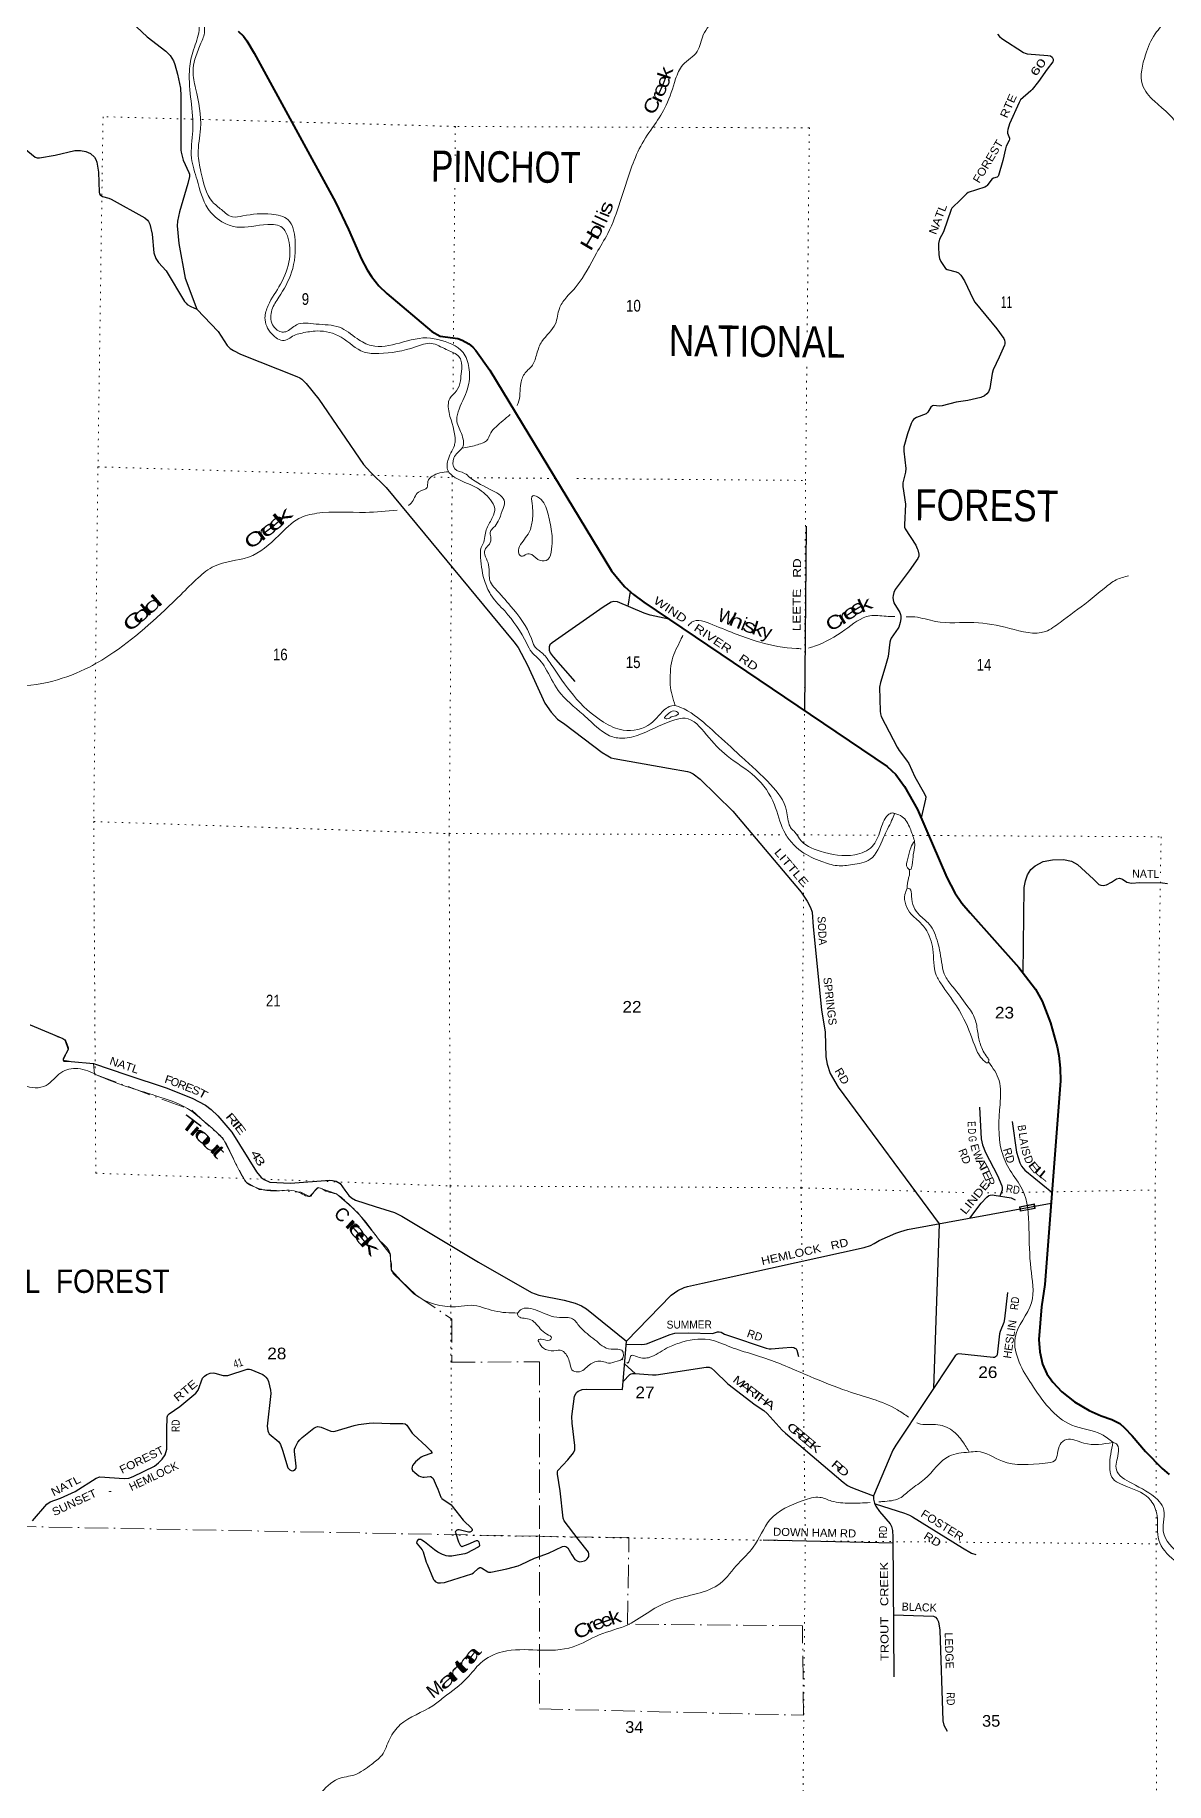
# Model space of a CAD drawing. Header units: feet. Extents: x -256679 to 5, y -731788 to -547785.
# Drawn here: x -246785 to -229824, y -626621 to -600407 of the extents above; entities that cross this region are included whole.
import ezdxf
from ezdxf.enums import TextEntityAlignment as Align

# ---------------------------------------------------------------- set-up
doc = ezdxf.new("R2010")
doc.units = ezdxf.units.FT
doc.header["$LTSCALE"] = 70
doc.linetypes.add('DOT_DASHED', pattern=[7.7, 5, -1.2, 0.3, -1.2])
doc.linetypes.add('DOTTED', pattern=[1.5, 0.3, -1.2])
for name, color, linetype, lineweight in [('26', 7, 'Continuous', 40), ('29', 7, 'Continuous', 25), ('31', 7, 'Continuous', 13), ('39', 7, 'Continuous', 13), ('44', 7, 'DOT_DASHED', 13), ('7', 7, 'DOTTED', 13)]:
    doc.layers.add(name, color=color, linetype=linetype, lineweight=lineweight)
for name, color, linetype in [('27', 7, 'Continuous'), ('30', 7, 'Continuous'), ('41', 7, 'Continuous')]:
    doc.layers.add(name, color=color, linetype=linetype)

msp = doc.modelspace()

# ---------------------------------------------------------------- linework, layer by layer
at = {"layer": '26'}
msp.add_lwpolyline([(-243736.81, -600351.54), (-243659.43, -600427.51), (-243608.32, -600497.64), (-243499.75, -600677.84), (-242277.61, -602916.55), (-242082.27, -603325.75), (-241889.88, -603768.84), (-241802.21, -603930.94), (-241740.57, -604028.84), (-241627, -604170.54), (-241508.9, -604285.16), (-240832.72, -604854.27), (-240708.02, -604925.15), (-240442.15, -604960.56), (-240377.18, -604982.84), (-240277.9, -605041.28), (-240219.49, -605088.03), (-240174.19, -605137.95), (-239965.74, -605435.58), (-238136.91, -608444.77), (-238026.47, -608582.69), (-237940.89, -608684.09), (-237810.38, -608798.91), (-237654.32, -608913.96), (-234004.73, -611378.47), (-233876.95, -611498.8), (-233748.1, -611675.45), (-233551.05, -612022.74), (-233111.87, -613041.59), (-232991.77, -613273.56), (-232887.02, -613427.29), (-232759.26, -613571.87), (-232033.62, -614393.63), (-231783.67, -614714.41), (-231683.92, -614894.11), (-231555.44, -615221.37), (-231456.47, -615578.99), (-231429.87, -615712.25), (-231409.17, -615900.1), (-231406.51, -616092.11), (-231641.37, -619145.45), (-231690.8, -619481.84), (-231730.33, -619968.41), (-231718.96, -620153.62), (-231674.34, -620337.73), (-231613.84, -620486.73), (-231523.36, -620609.77), (-231386.06, -620755.54), (-231194.45, -620904.78), (-230977.24, -621036.05), (-230798.96, -621113.71), (-230638.51, -621170.46), (-230519.32, -621231.46), (-230445.78, -621293.18), (-230333.73, -621412.54), (-230133.59, -621647.98), (-229883.88, -621904.8), (-229777.07, -621994.45)], dxfattribs=at)
at = {"layer": '29'}
for p, q in [((-235222.59, -607770.97), (-235244.19, -610541.48)), ((-237861.38, -608754.04), (-237893.65, -608974.27)), ((-233223.88, -618234.41), (-233310.68, -620701.42)), ((-237943.4, -620332.34), (-237784.79, -620477.45)), ((-233918.13, -623021.88), (-235867.05, -622978.52))]:
    msp.add_line(p, q, dxfattribs=at)
for points in [[(-245426.78, -600129.75), (-245102.33, -600437.75), (-244824.2, -600650.04), (-244755.43, -600716.06), (-244705.05, -600794.46), (-244684.92, -600848.2), (-244646.99, -600993.25), (-244604.36, -601207.54), (-244595.37, -601321.67), (-244595.98, -602100.88), (-244595.14, -602134.46), (-244592.85, -602165.03), (-244562.4, -602283.34), (-244477.67, -602468.62), (-244467.06, -602492.42), (-244465.09, -602530.75), (-244491.06, -602635.99), (-244619.07, -603057.98), (-244645.49, -603199.08), (-244652.01, -603269.39), (-244627.59, -603535.49), (-244534.47, -604054.3), (-244358.44, -604518.23)], [(-232352.82, -600394.61), (-232322.8, -600428.65), (-232285.2, -600460.1), (-231960.86, -600669.67), (-231934.68, -600682.77), (-231905.53, -600689.89), (-231595.24, -600713.92), (-231555.07, -600722.06), (-231533.26, -600740.98), (-231514.35, -600768.63), (-231514.13, -600790.92), (-231520.17, -600812.29), (-231606.09, -600921.62), (-231736.83, -601103.76), (-231830.69, -601222.69), (-231852.98, -601244.14), (-232005.16, -601382.04), (-232027.04, -601417.71), (-232170.33, -601737.6), (-232195.03, -601825.2), (-232200.85, -601855.76), (-232200.34, -601881.1), (-232173.21, -601953.27), (-232171.03, -601969.28), (-232175.8, -601991.33), (-232220.48, -602075.52), (-232233.56, -602112.48), (-232272.06, -602289.84), (-232336.11, -602513.58), (-232341.92, -602526.68), (-232355.64, -602540.55), (-232410.28, -602557.24), (-232434.22, -602571.5), (-232507.73, -602663.48), (-232517.91, -602673.66), (-232542.02, -602688), (-232791.34, -602771.17), (-232817.93, -602788.31), (-232922.47, -602896.1)], [(-246944.73, -602106.37), (-246783.37, -602238.59), (-246753.16, -602248.66), (-246718.25, -602251.21), (-246479.24, -602212.36), (-246187.71, -602142.22), (-246149.85, -602139.51), (-246100.35, -602139.51), (-246023.15, -602156.3), (-245952.67, -602186.53), (-245892.48, -602242), (-245871.28, -602275.52), (-245855.33, -602314.15), (-245829.39, -602464.65), (-245823.45, -602762.5), (-245818.41, -602789.36), (-245806, -602806.68), (-245773.1, -602827.99), (-245678.43, -602856.31), (-245643.88, -602869.97), (-245136.24, -603152.07), (-245095.73, -603183.66), (-245080.86, -603205.81), (-245064.08, -603242.75), (-245028.46, -603394.37), (-245000.31, -603675.99), (-244971.34, -603760.83), (-244931.5, -603817.04), (-244819.54, -603944.66), (-244542.16, -604404.77), (-244519.51, -604429.95), (-244499.77, -604448.44), (-244447.34, -604480.33), (-244358.44, -604518.23)], [(-232922.47, -602896.1), (-233016.05, -602982.19), (-233036.42, -603004.02), (-233047.61, -603025.13), (-233162.37, -603357.36), (-233219.67, -603471.19), (-233236.9, -603532.25), (-233237.86, -603583.24), (-233230.59, -603705.49), (-233218.95, -603757.88), (-233198.51, -603802.54), (-233152.05, -603880.13), (-233128.78, -603909.24), (-233106, -603925.65), (-232970.97, -603961.63), (-232934.34, -603975.85), (-232920.07, -603987.83), (-232901.16, -604008.2), (-232847.76, -604092.89), (-232718.63, -604370.58), (-232691.84, -604414.67), (-232362.6, -604812.66), (-232257.57, -604959.99), (-232245.21, -604986.18), (-232239.1, -605014.11), (-232239.4, -605038.57), (-232245.94, -605058.95), (-232326.31, -605236.8), (-232416.84, -605428.6), (-232429.9, -605485.25), (-232466.99, -605706.59), (-232487.38, -605757.51), (-232512.11, -605790.98), (-232548.47, -605820.09), (-232601.11, -605842.73), (-232796.12, -605888.14), (-232970.82, -605913.84), (-233179.98, -605969.07), (-233227.69, -605975.81), (-233304.18, -605965.45), (-233326.59, -605969.99), (-233349.86, -605987.45), (-233396.4, -606063.13), (-233407.32, -606076.23), (-233422.08, -606087.81), (-233565.12, -606141.72), (-233590.57, -606157.73), (-233609.65, -606175.29), (-233626.93, -606195.56), (-233646.56, -606231.95), (-233702.76, -606389.91), (-233753.47, -606585.59), (-233756.42, -606651), (-233727.29, -606908.68), (-233730.65, -606965.09), (-233770.93, -607121.15), (-233771.64, -607178.38), (-233733.19, -607444.68), (-233746.21, -607755.68), (-233744.03, -607786.24), (-233734.22, -607814.37), (-233575.26, -608060.25), (-233553.5, -608107.87), (-233546.23, -608128.24), (-233533.14, -608193.73), (-233531.69, -608221.39), (-233543.87, -608256.51), (-233674.64, -608440.65), (-233887.3, -608723.48), (-233905.55, -608767.38), (-233916.39, -608812.25), (-233919.3, -608841.36), (-233916.39, -608877.74), (-233903.64, -608921.28), (-233816.03, -609068.39), (-233803.86, -609098.44), (-233801.49, -609120.78), (-233801.49, -609162.99), (-233810.22, -609218.29), (-233832.52, -609289.92), (-233840.03, -609304.16), (-233945.48, -609454.06), (-233956.39, -609480.25), (-233965.84, -609514), (-233988.77, -609725.53), (-234041.31, -609904.71), (-234107.65, -610117.69), (-234119.32, -610187.46), (-234109.84, -610548.47), (-234105.48, -610586.31), (-234093.23, -610625.46), (-233855.31, -611088.4), (-233823.69, -611138.57), (-233715.4, -611279.87), (-233680.78, -611332.9), (-233588.6, -611533.33), (-233443.74, -611785.02), (-233426.25, -611830.62), (-233428.8, -611865.15), (-233496.46, -612149.38)], [(-244358.44, -604518.23), (-244038.41, -604856.14), (-243901.09, -605066.37), (-243882.63, -605086.52), (-243855.48, -605108.33), (-243807.12, -605140.26), (-243704.35, -605194.24), (-242859.78, -605526.48), (-242814.47, -605549.99), (-242783.64, -605569.97), (-242717.14, -605635.63), (-242529.21, -605869.05), (-241856.23, -606846.33), (-241754.56, -606962.3), (-241517.26, -607195.22), (-239604.97, -609508.36), (-239540.34, -609593.55), (-239397.31, -609856.8), (-239137.57, -610426.44), (-239044.22, -610562.85), (-238949.62, -610668.25), (-238840.28, -610743.37), (-238278.35, -611165.3), (-238196.12, -611219.03), (-238145.78, -611245.9), (-238099.83, -611258.63), (-237284.15, -611401.17), (-237000.26, -611450.84), (-236962.66, -611464.2), (-236915.67, -611487.71), (-236809.46, -611567.24), (-236321.03, -612047.24), (-235297.54, -613261.64), (-235205.61, -613395.31), (-235156.39, -613491.3), (-235128.41, -613563.23), (-235116.27, -613781.6), (-234991, -615028.25), (-234935.39, -615358.71), (-234926.41, -615728.54), (-234905.22, -615840.26), (-234859.69, -615979.21), (-234738.25, -616184.63), (-233223.88, -618234.41)], [(-237280.07, -609166.68), (-237558.29, -609106.24), (-237647.25, -609080.27), (-238049.69, -608907.15), (-238105.16, -608902.49), (-238145.97, -608913.88), (-238263.22, -608988.29), (-239030.04, -609523.86), (-239062.17, -609554.48), (-239073.81, -609580.68), (-239073.59, -609631.2), (-239059.26, -609670.91), (-239012.87, -609733.91), (-238687.23, -610101.88)], [(-231965.45, -614481.11), (-231949.9, -613189.42), (-231933.14, -613091.43), (-231901.42, -612999.73), (-231852.07, -612922.13), (-231785.17, -612865.83), (-231665.25, -612802.21), (-231525.42, -612775.29), (-231362.1, -612770.46), (-231241.18, -612798.98), (-231154.13, -612844.53), (-230914.18, -613067.04), (-230829.84, -613147.86), (-230801.64, -613158.45), (-230769.19, -613162.86), (-230717.04, -613151.39), (-230642.23, -613110.56), (-230565.47, -613059.69), (-230521.22, -613054.18), (-230477.35, -613066.74), (-230409.78, -613111.59), (-230339.88, -613126.7), (-230215.48, -613118.13), (-229878.11, -613119.65), (-229802.85, -613131.5)], [(-246854.12, -615252.25), (-246369.05, -615455.51), (-246338.67, -615476.53), (-246323.96, -615500.62), (-246287.46, -615595.15), (-246286.46, -615619.9), (-246360.46, -615760.57), (-246363.16, -615781.64), (-246351.87, -615794.95), (-246241.37, -615803.04), (-245909.07, -615830.32), (-245404.96, -616001.48), (-244818.46, -616196.98), (-244425.98, -616351.38), (-244228.79, -616454.48), (-244142.57, -616518.95), (-244043.81, -616613.48), (-243833.55, -616861.32), (-243462.94, -617457.69), (-243391.11, -617541.57), (-243348.17, -617571.64), (-243264.59, -617608.16), (-242952.19, -617624.23), (-242364.83, -617580.24), (-242321.89, -617584.53), (-242270.44, -617595.15), (-242210.24, -617631.8), (-242138, -617728.78), (-242077.12, -617812.26), (-242038.48, -617846.64), (-241977.78, -617882.75), (-241682.44, -617974.53), (-241394.37, -618065.77), (-241283.65, -618121.62), (-240134.77, -618812.08), (-239339.65, -619264.55), (-239229.72, -619307.51), (-238849.96, -619380.41), (-238682.66, -619423.53), (-238590.58, -619463.73), (-238515.19, -619509.47), (-237914.46, -619994.14)], [(-232622.15, -616486.03), (-232596.56, -616959.99), (-232576.97, -617050.67), (-232531.22, -617164.68), (-232349.6, -617512.78), (-232285.55, -617665.49), (-232280.87, -617689.08), (-232280.87, -617731.41), (-232314.83, -617818.7)], [(-232130.09, -616700.29), (-232064.23, -617160.78), (-232016.5, -617318.73), (-231991.83, -617371.64), (-231941.66, -617430.17), (-231534.7, -617758.62)], [(-232766.23, -618150.35), (-232595.7, -617925.24), (-232510.95, -617835.51), (-232483.65, -617810.8), (-232461.6, -617803.77), (-232429.02, -617801.98), (-232402.58, -617803.75), (-232147.75, -617847.15), (-232083.99, -617873.96)], [(-237914.46, -619994.14), (-237243.78, -619307.44), (-237145.31, -619237.51), (-237051.82, -619192.04), (-236997.27, -619177.55), (-236772.34, -619123.74), (-234352.22, -618587.77), (-234256.61, -618560.29), (-234200.21, -618532.07), (-234124.37, -618484.83), (-233874.39, -618376.18), (-233798.36, -618348.66), (-233703.32, -618322.46), (-231547.61, -617926.54)], [(-232203.21, -619267.3), (-232247.42, -619659.02), (-232257.43, -619716.24), (-232310.87, -619849.49), (-232321.89, -619887.26), (-232358.23, -620200.54), (-232367.26, -620221.6), (-232379.6, -620232.18), (-232395.46, -620237.47), (-232414.88, -620239.77), (-232931.19, -620187.07), (-232950.65, -620188.09), (-232961.22, -620193.38), (-232987.7, -620216.31), (-233877.71, -621553.1), (-233918.79, -621629.03), (-234208.71, -622314.7), (-234208.18, -622366.11), (-234194.08, -622422.54), (-234174.69, -622466.63), (-234119.71, -622547.68), (-233962.32, -622732.94), (-233940.43, -622773.84), (-233927.07, -622833.46), (-233918.6, -622936), (-233907.05, -625026.49)], [(-237918.56, -620042), (-237688.74, -620047.05), (-237643.22, -620041.7), (-237614.13, -620034.64), (-237261.64, -619893.56), (-237187.41, -619875.73), (-236988.91, -619868.33), (-236624.33, -619879.08), (-236552.25, -619853), (-236525.77, -619852.39), (-236494.09, -619860.05), (-236444.74, -619890.03), (-236386.28, -619910.16), (-235821.7, -620101.66), (-235773.76, -620108.01), (-235744.15, -620110.48), (-235569.14, -620092.69), (-235444.81, -620086.32), (-235403.99, -620091.08), (-235389.89, -620098.13), (-235372.27, -620112.24), (-235359.2, -620127.41), (-235334.49, -620225.65)], [(-240943.47, -623002.2), (-240981.68, -622976.88), (-241000.18, -622971.32), (-241014.99, -622967.62), (-241037.23, -622971), (-241053.85, -622987.99), (-241059.4, -623000.95), (-241061.25, -623017.61), (-241054.13, -623034.73), (-240977.97, -623123.16), (-240961.57, -623153.85), (-240916.9, -623308.33), (-240903.99, -623340.45), (-240808.9, -623567.51), (-240795.23, -623585.16), (-240783.66, -623597.2), (-240764.69, -623609.23), (-240742.95, -623617.57), (-240729.53, -623618.49), (-240702.24, -623619.42), (-240643.17, -623611.64), (-240614.8, -623604.6), (-240233.11, -623483.32), (-240208.37, -623469.43), (-240136.88, -623401.84), (-240115.11, -623390.71), (-240101.72, -623389.81), (-240088.77, -623393.51), (-239995.32, -623452.77), (-239982.36, -623458.32), (-239969.77, -623460.56), (-239949.05, -623459.25), (-239706.53, -623408.04), (-239539.58, -623362.25), (-239493.81, -623346.3), (-239293.53, -623247.56), (-239266.19, -623237.05), (-239084.14, -623176.35), (-238872.03, -623074.09), (-238846.12, -623070.38), (-238826.2, -623071.8), (-238807.26, -623081.49), (-238794.3, -623096.31), (-238735.78, -623200.88), (-238686.97, -623268.52), (-238644.9, -623295.99), (-238612.95, -623301.85), (-238587.04, -623300), (-238546.33, -623290.74), (-238524.12, -623277.78), (-238501.91, -623257.41), (-238488.96, -623238.89), (-238481.56, -623225.93), (-238477.15, -623192.26), (-238477.86, -623181.49), (-238485.26, -623161.12), (-238638.39, -622966.33), (-238849.82, -622690.78), (-238864.53, -622649.63), (-238907.05, -622241.4), (-238949.75, -621987.12), (-238950.67, -621951.94), (-238942.95, -621935.17), (-238792.47, -621775.27), (-238710.1, -621668.63), (-238691.59, -621626.04), (-238687.32, -621558.81), (-238730.82, -621222.51), (-238732.31, -621122.37), (-238695.23, -620817.29), (-238675.87, -620783.51), (-238661.99, -620763.13), (-238638.85, -620742.77), (-238615.92, -620732.4), (-238577.79, -620720.55), (-238513.46, -620713.75), (-237976.46, -620718.76), (-237914.46, -619994.14)], [(-244806.02, -621318.26), (-244801.7, -621135.29), (-244790.05, -621103.41), (-244771.54, -621084.89), (-244613.16, -620975.88), (-244369.98, -620773.8), (-244337.25, -620729.68), (-244270.68, -620550.69), (-244244.14, -620518.27), (-244207.13, -620492.35), (-244155.31, -620473.83), (-244107.27, -620470.89), (-244085.92, -620473.83), (-243962.86, -620510.86), (-243923.07, -620510.86), (-243891.34, -620507.68), (-243600.15, -620414.58), (-243569.62, -620412.72), (-243545.44, -620418.27), (-243369.76, -620496.05), (-243342.94, -620516.42), (-243320.61, -620537.11), (-243299.44, -620562.71), (-243284.63, -620597.89), (-243254.11, -620731.22), (-243247.8, -620781.87), (-243300.54, -621268.79), (-243294.82, -621338.57), (-243284.65, -621366.35), (-243272.04, -621383.08), (-243127.44, -621506.87), (-243105.15, -621544.11), (-243075.03, -621631.45), (-242990.41, -621892.35), (-242977.46, -621910.74), (-242962.66, -621923.71), (-242944.15, -621934.82), (-242920.89, -621937.22), (-242907.14, -621934.82), (-242883.08, -621918.15), (-242868.28, -621897.78), (-242865.86, -621869.99), (-242894.95, -621651.79), (-242890.48, -621612.62), (-242879.38, -621581.14), (-242840.52, -621507.08), (-242812.76, -621475.6), (-242779.85, -621441.46), (-242601.8, -621299.69), (-242574.04, -621283.02), (-242549.15, -621276.6), (-242520.37, -621279.32), (-242492.62, -621284.87), (-242348.27, -621344.13), (-242309.64, -621347.67), (-242281.65, -621345.98), (-241997.82, -621259.81), (-241934.68, -621244.14), (-241772.87, -621222.78), (-241707.06, -621218.21), (-241460.36, -621230.86), (-241266.63, -621227.47), (-241231.95, -621233.84), (-241207.42, -621253.4), (-241125.99, -621373.75), (-241101.97, -621401.4), (-240917.93, -621571.67), (-240848.41, -621640.4), (-240833.61, -621666.32), (-240833.16, -621674.69), (-240964.99, -621720.02), (-240994.6, -621732.98), (-241020.59, -621752.19), (-241077.88, -621803.35), (-241100.55, -621827.42), (-241122.29, -621860.75), (-241130.15, -621879.27), (-241132.89, -621904.6), (-241130.15, -621920.01), (-241122.29, -621934.82), (-241090.83, -621964.44), (-241026.06, -622012.59), (-241002.46, -622024.62), (-240966.3, -622032.67), (-240949.27, -622033.88), (-240859.97, -622024.62), (-240849.34, -622025.55), (-240836.04, -622032.37), (-240823.43, -622044.07), (-240815.56, -622054.25), (-240767.6, -622157.17), (-240742.22, -622215.65)], [(-237966.16, -620598.41), (-237865.21, -620496.39), (-237845.92, -620484.36), (-237823, -620479.07), (-237784.79, -620477.45)], [(-237784.79, -620477.45), (-237524.59, -620500.83), (-237470.51, -620498.47), (-236719.39, -620383.44), (-236674.75, -620385.6), (-236641.27, -620397.95), (-236593.93, -620441.03), (-236394.15, -620633.49), (-235985.63, -620948.57), (-235855.21, -621036.36), (-235805.07, -621080.83), (-235579.99, -621327.57), (-235529.15, -621376.73), (-234664.65, -622110.38), (-234601.35, -622157.7), (-234558.9, -622180.92), (-234500.74, -622205.61), (-234208.71, -622314.7)], [(-246820.86, -622687.7), (-246605.44, -622440.32), (-246556.49, -622405.37), (-246399.45, -622351.47), (-246183.64, -622250.37), (-245868.92, -622051.47), (-245813.89, -622029.37), (-245445.14, -622055.18), (-245377.27, -622047.06), (-245311.9, -622021.85), (-244992.09, -621870.23), (-244930.69, -621818.16), (-244878.88, -621762.61), (-244834.46, -621699.65), (-244808.28, -621616.83), (-244806.46, -621337.07), (-244806.02, -621318.26)], [(-240742.22, -622215.65), (-240696.21, -622333.87), (-240688.81, -622345.9), (-240682.12, -622354.13), (-240544.46, -622451.45), (-240527.36, -622468.06), (-240363.9, -622678.03), (-240233.58, -622805.13), (-240227.53, -622817.7), (-240227.1, -622823.65), (-240229.88, -622831.98), (-240234.5, -622838.46), (-240243.76, -622846.8), (-240253.94, -622854.2), (-240262.26, -622856.98), (-240282.17, -622856.95), (-240423.26, -622826.43), (-240436.04, -622824.97), (-240442.46, -622825.04), (-240451.95, -622827.35), (-240458.66, -622830.59), (-240466.75, -622836.61), (-240478.78, -622850.5), (-240481.33, -622856.98), (-240480.67, -622864.36), (-240434.49, -623004.85), (-240409.85, -623051.87), (-240399.21, -623065.75), (-240391.34, -623070.38), (-240383.3, -623071.46), (-240377.92, -623071.77), (-240370.06, -623069.92), (-240288.66, -623038.73), (-240163.65, -622982.4), (-240154.93, -622981.51), (-240142.9, -622986.14), (-240136.42, -622992.62), (-240129.02, -623005.58), (-240122.08, -623032.43), (-240118.84, -623051.87), (-240120.23, -623063.91), (-240124.39, -623073.17), (-240136.99, -623084.67), (-240306.68, -623174.09), (-240336.74, -623183.98), (-240507, -623215.75), (-240534.76, -623217.6), (-240585.68, -623216.71), (-240618.03, -623212.05), (-240642.09, -623205.57), (-240671.7, -623194.46), (-240744.8, -623156.49), (-240794.83, -623124.05), (-240943.47, -623002.2)], [(-234187.94, -622436.5), (-233744.66, -622572.45), (-233669.6, -622605.51), (-233626.57, -622627.12), (-232874.7, -623095.5), (-232741.49, -623173.18), (-232677.65, -623194)], [(-233912.19, -624096.83), (-233311.51, -624118.99), (-233281.16, -624131.46), (-233255.98, -624161.68), (-233235.33, -624205.53), (-233214.19, -624330.09), (-233172.6, -625687.56), (-233154.26, -625753.94), (-233106.6, -625844.3)]]:
    msp.add_lwpolyline(points, dxfattribs=at)
at = {"layer": '31'}
for p, q in [((-232021.82, -617980.45), (-231798.66, -617937.51)), ((-231798.66, -617937.51), (-231785.78, -618004.45))]:
    msp.add_line(p, q, dxfattribs=at)
msp.add_lwpolyline([(-231785.78, -618004.45), (-232008.94, -618047.39), (-232021.82, -617980.45)], dxfattribs=at)
msp.add_lwpolyline([(-232012.45, -617986.79), (-231805, -617946.87), (-231795.14, -617998.1), (-232002.59, -618038.02)], close=True, dxfattribs=at)
at = {"layer": '39'}
msp.add_line((-237983.64, -620265.47), (-237967.1, -620276.6), dxfattribs=at)
for points in [[(-226829.18, -596751.09), (-227341.11, -596881.46), (-228012.33, -597055.46), (-228411.53, -597165.54), (-228887.51, -597431), (-229138.12, -597537.43), (-229150.83, -597703.86), (-228997.44, -598025.53), (-228862.37, -598114.02), (-228848.83, -598519.79), (-228916.5, -598858.01), (-229068.48, -599321.37), (-229196.06, -599516.09), (-229502.15, -599701.94), (-229800.49, -600154.93), (-229988.99, -600392.85), (-230130.48, -600703.8), (-230177.86, -601152.76), (-229997.21, -601402.59), (-229630.59, -601820.01), (-229632.94, -602091.01), (-229636.82, -602456.35), (-229594.22, -602553.4), (-229151.25, -602717.06), (-228754.98, -602789.64), (-228605.35, -602846.23), (-228523.11, -602849.55), (-228338.62, -602860.52), (-228128.27, -602885.96), (-227884.73, -603219.1), (-227501.63, -603735.17), (-227212.62, -604111.2), (-226756.4, -604574.22), (-226484.32, -604755.23), (-226431.17, -604820.33), (-226257.43, -604999.78), (-225903.24, -604943.18), (-225528.2, -605212.17), (-225074.81, -605351.91), (-224538.66, -605338.37), (-224123.07, -605332.95), (-223926.05, -605438.49), (-223680.04, -605492.6), (-223459.1, -605484.08), (-223392.31, -605497.8)], [(-235254.16, -597287.32), (-235603.74, -597681.28), (-235749.71, -598020.26), (-235766.4, -598309.1), (-235884.98, -598568.21), (-236039.56, -598818.71), (-236174.97, -599125.74), (-236528.59, -599770.59), (-236596.84, -600144.94), (-236763.65, -600407.3), (-236853.95, -600654.81), (-237069.96, -600856.15), (-237177.73, -601067.25), (-237318.58, -601462.52), (-237495.91, -601754.83), (-237701.78, -602074.78), (-237847.84, -602419.79), (-238008.24, -602907.1), (-238196.6, -603385.95), (-238363.89, -603678.41), (-238666.99, -604177.51), (-238826.42, -604355.66), (-238921.22, -604508.74), (-238981.16, -604740.68), (-239182.08, -605002.49), (-239259.34, -605187.97), (-239324.32, -605359.6), (-239432.55, -605474.32), (-239499.32, -605631.86), (-239540.26, -605930.35), (-239555.94, -605965.68)], [(-245667.79, -599277.49), (-245611.13, -599258.36), (-245445.48, -599317.22), (-245017.47, -599556.69), (-244791.1, -599618.85), (-244582.48, -599760.95), (-244280.36, -600132.85), (-244244.17, -600378.36), (-244305.2, -600554.07), (-244384.98, -600771.63), (-244413.91, -600947.85), (-244375.94, -601207.45), (-244301.38, -601812.95), (-244337.56, -602189.82), (-244295.7, -602457.51), (-244120.36, -602912.04), (-243989.73, -603026.55), (-243820.87, -603135.65), (-243666.09, -603122.06), (-243240.12, -603094.72), (-242986.59, -603181.08), (-242885.05, -603481.84), (-242936.98, -603964.87), (-243127.71, -604341.28), (-243231.11, -604530.36), (-243220.65, -604753.38), (-243093.9, -604859.8), (-243023.6, -604856.91), (-242863.39, -604755.06), (-242570.12, -604741.67), (-242219.65, -604791.43), (-241953.4, -604960.3), (-241738.32, -605066.13), (-241318.17, -605026.65), (-240851.32, -604953.79), (-240743.28, -604975.59), (-240363.03, -605170.37), (-240278.29, -605392.57), (-240286.77, -605669.5), (-240424.86, -606018.64), (-240459.52, -606176.69), (-240390.58, -606382.58), (-240375.94, -606595.63), (-240445.4, -606670.81), (-240502.88, -606750.2), (-240489.48, -606915.05), (-240342.01, -606981.64), (-240262.71, -607043.14), (-239918.65, -607241.36), (-239742.73, -607410.81), (-239777.01, -607544.78), (-239837.66, -607696.39), (-239907.5, -607795.67), (-239954.56, -607851.13), (-239949.9, -607935.53), (-239969.7, -608043.63), (-240028.97, -608108.94), (-240042.01, -608170.97), (-240001.8, -608292.07), (-239973.77, -608421.01), (-239954.77, -608612.04), (-239882.07, -608709.57), (-239651.45, -608972.24), (-239340.14, -609459.05), (-239293.79, -609572.22), (-239171.11, -609682.59), (-239043.26, -609845.25), (-238711.49, -610308.29), (-238260.32, -610711), (-237965.2, -610832.15), (-237548.1, -610732.39), (-237315.58, -610503.21), (-237232.69, -610466.39), (-237104.62, -610490.51), (-236717.41, -610751.66), (-236351.44, -611084.75), (-236189.24, -611233.9), (-235754.29, -611646.39), (-235513.73, -612039.72), (-235461.39, -612279.47), (-235443.78, -612307.86), (-235388.46, -612362.95), (-235319.85, -612464.42), (-235011.65, -612646.02), (-234488.63, -612700.53), (-234231.74, -612578.14), (-234109.5, -612341.18), (-233991.27, -612104.15), (-233938.62, -612074.87), (-233892.56, -612081.63)], [(-233894.63, -612085.61), (-233938.45, -612189.31), (-234060.98, -612444.34), (-234262.91, -612768.38), (-234525.14, -612848.52), (-234756.2, -612862.9), (-234986.07, -612803.02), (-235288.77, -612653.64), (-235556.71, -612340.19), (-235696.96, -611950.47), (-235985.26, -611530.28), (-236403.77, -611218.43), (-236713.78, -610900.29), (-237034.99, -610654.25), (-237187.93, -610677.91), (-237672.93, -610880.98), (-237941.05, -610953), (-238141.34, -610925.71), (-238334.12, -610806.19), (-238563.63, -610599.75), (-238937.15, -610236.43), (-239132.43, -609898.03), (-239214.87, -609782.28), (-239335.37, -609661.9), (-239409.59, -609534.24), (-239740.94, -609045.1), (-239936.05, -608821.14), (-240035.13, -608616.78), (-240103.37, -608242.27), (-240092.95, -608093.86), (-240055.54, -608014.15), (-240035.67, -607902.04), (-240008.03, -607806.11), (-239923.04, -607638.82), (-239890.81, -607506.82), (-239954.96, -607377.31), (-240180.72, -607186.99), (-240495.46, -607037.42), (-240590.3, -606943.55), (-240585.41, -606764.95), (-240533.34, -606647.32), (-240495.89, -606565.61), (-240484.73, -606495.52), (-240574.23, -606070.47), (-240562.78, -605857.83), (-240462.58, -605742.98), (-240405.97, -605593.31), (-240389.66, -605453.03), (-240396.98, -605284.27), (-240446.02, -605213.22), (-240617.21, -605124.16), (-240840.54, -605032.26), (-241078.24, -605084.68), (-241627.82, -605184.33), (-241850.28, -605162.72), (-242191.94, -604940.44), (-242553.74, -604846.33), (-242779.04, -604876.87), (-242877.82, -604903.4), (-243047.78, -604987.02), (-243234.89, -604889.68), (-243335.39, -604649.16), (-243288.27, -604465.2), (-243102.43, -604142.92), (-242969.94, -603767.59), (-242992.73, -603437.96), (-243076.76, -603296.08), (-243294.78, -603248.44), (-243757.07, -603287.24), (-243942.82, -603230.08), (-244194.15, -603007.23), (-244353.89, -602581.06), (-244436.92, -602252.48), (-244418.29, -601843.21), (-244468.13, -600948.99), (-244419.39, -600664.68), (-244328.38, -600373), (-244331.85, -600214.34), (-244543.8, -599913.82), (-244835.33, -599694.35), (-245031.4, -599655.09), (-245457.64, -599449.53), (-245642.62, -599344.19), (-245667.79, -599277.48)], [(-239659.21, -606099.1), (-239871.1, -606282.45), (-239948.81, -606371.55), (-240013.02, -606495.01), (-240079.79, -606528.07), (-240172.65, -606560.72), (-240379.36, -606601.53)], [(-240582.62, -606957.35), (-240828.45, -607024.08), (-240891.98, -607105.38), (-240903.4, -607191.53), (-241033, -607261.74), (-241142.07, -607428.65), (-241183.81, -607463.68)], [(-239042.73, -607817.49), (-239104.56, -607543.45), (-239249.73, -607334.35), (-239319.71, -607317.17), (-239329.61, -607433.46), (-239325.62, -607684.48), (-239374.68, -607864.39), (-239516.64, -608078.96), (-239528.38, -608185.18), (-239494.88, -608223.86), (-239412.12, -608195.06), (-239335.93, -608200.29), (-239208.89, -608288.65), (-239096.26, -608274.39), (-239037.51, -608116.71), (-239028.81, -607950.21), (-239042.73, -607817.49)], [(-241354.06, -607531.82), (-241828.75, -607566.27), (-242559.62, -607580.71), (-242825.83, -607658.79), (-243129.03, -607914.95), (-243583.84, -608236.96), (-244093.83, -608371.37), (-244337.55, -608548.18), (-244598.55, -608801), (-245602.01, -609664.37), (-245968.88, -609885.39), (-246516.23, -610095.5), (-247175.6, -610157.26), (-247792.8, -609968.74), (-248381.78, -609648.15), (-248813.65, -609418.41), (-248964.74, -609327.67)], [(-233720.01, -609131.79), (-233590.2, -609135.14), (-233280.16, -609202.33), (-232704.33, -609217.53), (-232167.82, -609306.39), (-231632.64, -609353.07), (-231413.65, -609216.03), (-230991.08, -608901.53), (-230749.05, -608704.62), (-230572.4, -608578.95), (-230384.74, -608517.69)], [(-236990.87, -609266.42), (-236937.55, -609214.28), (-236621, -609251.45), (-235912.65, -609513.7), (-235366.21, -609608.75), (-235294.12, -609611.43)], [(-235185.03, -609601.52), (-235096.66, -609572.89), (-234639.1, -609329.23), (-234266.37, -609118.34), (-234021.59, -609124.25), (-233893.22, -609127.44)], [(-237182.49, -610465.18), (-237259.73, -610150.75), (-237256.72, -609964.08), (-237231.61, -609775.76), (-237100.34, -609476.7), (-237069.13, -609408.41)], [(-237243.78, -610630.44), (-237154.62, -610604.15), (-237136.27, -610586.38), (-237181.81, -610547.5), (-237266.42, -610566.23), (-237335.75, -610633.39), (-237346, -610647.28), (-237308.1, -610661.94), (-237243.78, -610630.44)], [(-233892.56, -612081.63), (-233778.92, -612129.62), (-233661.33, -612306.16), (-233596, -612487.9)], [(-233596, -612487.9), (-233651.93, -612595.42), (-233696.72, -612759.34), (-233700.96, -612897.8), (-233659.2, -612922.56), (-233630.01, -612854.76), (-233613.41, -612696.42), (-233593.09, -612556.2), (-233596, -612487.9)], [(-255435.46, -614682.05), (-255119.25, -614708.52), (-254788.95, -614639.5), (-254436.31, -614803.74), (-254413.42, -615002.86), (-254397.72, -615149.67), (-254140.86, -615153.77), (-253945.37, -615104.69), (-253585.01, -614789.2), (-253112.85, -614636.12), (-252795.76, -614639.16), (-252599.69, -614429.47), (-252419.12, -614185.41), (-252231.56, -614130.18), (-251752.72, -614310.47), (-251481.4, -614164.22), (-251294.26, -613886.13), (-251314.89, -613546.5), (-251150.7, -613322.25), (-250906.63, -613247.84), (-250753.86, -613234.22), (-250437.83, -613054.55), (-250265.48, -613071.35), (-249728.32, -613493.5), (-249561.91, -613879.62), (-249407.58, -614267.56), (-249280.37, -614470.36), (-249353.12, -614750.27), (-249335.14, -615378.97), (-249255.19, -615524.8), (-248950.13, -615776.61), (-248876.91, -616090.97), (-248871.34, -616243.65), (-248716.98, -616256.15), (-248555.8, -616218.56), (-248235.6, -616277.88), (-247823.24, -616348.7), (-247604.25, -616460.61), (-247478.41, -616498.75), (-247357.1, -616319.99), (-247390.9, -616174.9), (-247268.39, -616046.35), (-247087.66, -616041.2), (-246942.88, -616149.92), (-246615.85, -616159.15), (-246396.02, -615969.92), (-246142.08, -615905.71), (-245849.39, -616006.06), (-244972.4, -616313.85), (-244497.72, -616507.89), (-244157.04, -616776.57), (-243935.09, -617005.28), (-243919.55, -617031.92), (-243693.16, -617489.34), (-243622.14, -617602.59), (-243613.26, -617615.91), (-243546.68, -617660.32), (-243335.81, -617729.15), (-243118.32, -617740.26), (-242821.9, -617763.56), (-242647.77, -617817.97), (-242618.93, -617782.45), (-242525.7, -617693.62), (-242421.38, -617744.7), (-242297.09, -617778), (-242130.64, -617893.47), (-241762.2, -618288.72), (-241606.84, -618493), (-241453.7, -618703.95), (-241452.58, -618770.56), (-241438.16, -618857.16), (-241440.38, -618914.89), (-241345.11, -619043.93), (-241064.39, -619311.41), (-240753.47, -619448.87), (-240440.78, -619475.95), (-240245.77, -619456.97), (-239897.86, -619540.82), (-239545.95, -619573.04)], [(-233674.41, -612924.31), (-233672.6, -613006.67), (-233687.52, -613060.64), (-233705.87, -613202.89)], [(-233703.85, -613203.35), (-233739.5, -613296.72), (-233643.88, -613591.36), (-233554.93, -613677.1), (-233432.62, -613809.56), (-233321.14, -614116.5), (-233269.18, -614504.82), (-233183.31, -614656.76), (-232854.25, -615163.93), (-232670.82, -615614.57), (-232541.38, -615803.35), (-232497.52, -615822.12), (-232480.89, -615786.25), (-232506.17, -615735.65), (-232605.54, -615549.36), (-232646.75, -615366), (-232689.64, -615162.54), (-232808.82, -614959.87), (-233019.14, -614683.47), (-233131.04, -614527.09), (-233211.57, -614168.44), (-233247.31, -614019.3), (-233375.3, -613740.2), (-233521.66, -613605.36), (-233641.55, -613322.37), (-233667.87, -613211.53), (-233705.87, -613202.89)], [(-232485.23, -615806.25), (-232327.17, -616087.84), (-232312.82, -616443.43), (-232289.92, -617140.47), (-232160.19, -617435.66), (-231980.16, -617715.71), (-231879.13, -618305.46), (-231850.66, -618906.21), (-231840.84, -619418.33), (-232088.2, -619946.42), (-232025.82, -620310.81), (-231842.39, -620636.97), (-231238.09, -621252.93), (-230788.75, -621394.61), (-230619.98, -621509.73)], [(-239545.07, -619570.54), (-239502.18, -619525.04), (-239245.48, -619539.17), (-238917.93, -619640.77), (-238723.54, -619659.93), (-238617.02, -619776.06), (-238387.37, -619974.47), (-238146.76, -620114.83), (-237972.62, -620145.72), (-237961.62, -620210.14), (-237990.71, -620271.91), (-238053.31, -620295.01), (-238186.24, -620323), (-238276.15, -620297.48), (-238449.38, -620334.87), (-238617.87, -620452.64), (-238716.04, -620441.04), (-238758.64, -620343.99), (-238842.12, -620167.99), (-238879.79, -620139.28), (-239002.2, -620137.33), (-239160.18, -620100.68), (-239230.94, -620007.2), (-239240.52, -619978.94), (-239196.15, -619965.59), (-239067.91, -619979.68), (-239039.27, -619946.01), (-239106.62, -619890.73), (-239282.54, -619721.28), (-239375.95, -619663.58), (-239543.64, -619606.7), (-239547.17, -619576.52), (-239545.07, -619570.54)], [(-237907.09, -620316.95), (-237897.2, -620323.6), (-237878.85, -620305.82), (-237841.15, -620208.04), (-237751.2, -620231.56), (-237564.61, -620236.55), (-237315.55, -620101.99), (-237123.59, -620022.73), (-236677.16, -619971.63), (-236351.78, -620083.22), (-236194.08, -620137.94), (-235826.62, -620254.22), (-235162.55, -620523.8), (-234606.04, -620741.47), (-233851.86, -621024.54), (-233684.2, -621135.17)], [(-233561.65, -621218.6), (-233534.01, -621230.38), (-233279.32, -621244.48), (-233029.87, -621334.78), (-232871.98, -621501.93), (-232775.47, -621660)], [(-230620.39, -621512.8), (-231057.77, -621522.83), (-231317.87, -621470.5), (-231413.42, -621545.27), (-231495.62, -621788.89), (-231638.71, -621824.76), (-232278.53, -621794.48), (-232655.58, -621649.94), (-232776.17, -621660.06)], [(-230619.98, -621509.73), (-230667.97, -621872.36), (-230636.45, -622033.48), (-230403.92, -622177.72), (-230053.94, -622382.07), (-229957.32, -622614.49), (-229933.06, -622978.27), (-229701.08, -623281.12), (-229068.57, -623640.54), (-228533.29, -623681.2), (-228277.53, -623629.06), (-228111.2, -623645.77), (-227899.19, -623817.79), (-227689.77, -624150.39), (-227377.2, -624434.45), (-227200.68, -624441.28), (-226806.74, -624409.41), (-226255.02, -624426.24), (-225736.03, -624480.69), (-225366.43, -624588.98), (-224888.14, -624803.4), (-224408.05, -625029.89), (-224104.18, -625231.49), (-223884.15, -625528.12), (-223710.43, -625834.05), (-223588.38, -626039.53)], [(-223586.53, -625864.79), (-223734.19, -625564.64), (-223990.32, -625265.43), (-224398.92, -624961.78), (-224964.5, -624683.73), (-225491.14, -624480.58), (-225979.07, -624366.4), (-226439.97, -624318.89), (-227180.94, -624337.19), (-227317.1, -624316.95), (-227491.95, -624205.75), (-227770.89, -623827.87), (-227957.59, -623579.96), (-228161.6, -623534.54), (-228439.04, -623562.24), (-228764.33, -623569.1), (-229188.3, -623471.99), (-229601.49, -623204.4), (-229864.68, -622844.85), (-229866.98, -622489.45), (-229949.42, -622373.69), (-230338.87, -622126.56), (-230568.45, -621924.14), (-230540.42, -621679.65), (-230556.35, -621546.89), (-230620.08, -621510.48)], [(-232776.17, -621660.06), (-233074.17, -621717.55), (-233445.08, -622064.99), (-233652.29, -622218.28), (-233821.01, -622350.11), (-234072.72, -622400.3), (-234130.19, -622405.44)], [(-234260.74, -622415.87), (-234564.89, -622424.58), (-234839.36, -622392.09), (-235015.11, -622337.09), (-235266.79, -622385.28), (-235763.19, -622672.49), (-236014.73, -623086.08), (-236237.4, -623327.47), (-236509.17, -623626.3), (-237241.98, -623885.65), (-237565.74, -624047.13), (-237884.02, -624242.82), (-238326.14, -624400.4), (-238712.4, -624578.95), (-239253.12, -624626.54), (-239773.41, -624652.38), (-240103.95, -624823.33), (-240301.58, -625043.49), (-240657.61, -625338.96), (-240820.18, -625462.86), (-241306.45, -625744.21), (-241464.46, -625958.52), (-241584.85, -626205.56), (-241739.59, -626341.62), (-241988.97, -626496.25), (-242238.87, -626558.52), (-242519.61, -626790.95), (-242752.1, -627018.13), (-242926.87, -627276.34), (-242964.76, -627635.11), (-243102.6, -627843.72), (-243400.24, -628128.08), (-243591, -628257.55), (-243836.21, -628402.21)]]:
    msp.add_spline(points, degree=3, dxfattribs=at)
at = {"layer": '44'}
msp.add_line((-239219.39, -622920.84), (-255533.68, -622614.31), dxfattribs=at)
msp.add_lwpolyline([(-246854.12, -615252.25), (-246338.67, -615476.53), (-246286.46, -615619.9), (-246363.16, -615781.64), (-246241.37, -615803.04), (-245909.07, -615830.32), (-245893.44, -615990.65), (-244429.77, -616533.25), (-243967.85, -616951.9), (-243632.63, -617598.86), (-243421.32, -617720.69), (-242798.38, -617758.1), (-242665.77, -617823.77), (-242535.71, -617691.5), (-242265.44, -617785), (-241953.86, -618053.54), (-241455.8, -618689.06), (-241442.27, -618925.28), (-241292.38, -619091.36), (-241075.48, -619301.29), (-240531.76, -619664.27), (-240533.62, -620311.79), (-239217.26, -620304.64), (-239219.39, -622920.84)], dxfattribs=at)
msp.add_lwpolyline([(-239219.39, -622920.84), (-239216.73, -625509.19), (-235260.84, -625603.84), (-235275.91, -624262.32), (-237901.56, -624238.84), (-237877.69, -622940.37)], close=True, dxfattribs=at)
at = {"layer": '7'}
for p, q in [((-240481.07, -601779.51), (-240485.29, -602255.75)), ((-240489.27, -602705.16), (-240510.12, -605060.37)), ((-240511.14, -605175.03), (-240516.69, -605800.75)), ((-245840.27, -606883.93), (-240480.51, -607046.37)), ((-240256.67, -607047.11), (-238949.14, -607057.55)), ((-238657.16, -607059.88), (-235229.27, -607087.26)), ((-235256.88, -612931.73), (-235254.8, -612676.63)), ((-232500.84, -617772.75), (-232268.08, -617768.54)), ((-231988.62, -617763.49), (-229987.03, -617727.3))]:
    msp.add_line(p, q, dxfattribs=at)
for points in [[(-244426.01, -601670.12), (-245763.77, -601633.03), (-245840.27, -606883.93), (-245903.83, -612203.3), (-245872.29, -617476.01), (-240560.2, -617667.12), (-235291.64, -617694.91), (-232773.98, -617768.65)], [(-235205.28, -604862.08), (-235172.28, -601801.92), (-240481.07, -601779.51), (-244315.07, -601673.2)], [(-235253.55, -612523.25), (-235252.52, -612397.24), (-235229.27, -607087.26), (-235210.43, -605339.75)], [(-240527.45, -607015.52), (-240573.74, -612398.72), (-240560.2, -617667.12), (-240532.06, -622901.62)], [(-245903.83, -612203.3), (-240573.48, -612382.66), (-235520.42, -612402.2)], [(-235361.37, -612402.82), (-235254.63, -612403.23), (-234143.24, -612408.87)], [(-234043.57, -612409.38), (-229897.74, -612430.42), (-229906.89, -612973.12)], [(-235285.89, -618548.53), (-235295.79, -617702.88), (-235258.21, -613094.5)], [(-229909.14, -613106.67), (-229987.03, -617727.3), (-229972.26, -622353.23)], [(-235278.34, -628220.44), (-235234.08, -622972.04), (-235283.37, -618763.49)], [(-229971.7, -622528.63), (-229970.09, -623033.9), (-229968, -628319.51)], [(-240532.06, -622901.62), (-235231.69, -622990.85), (-229970.09, -623033.9), (-229905.75, -623034.9)]]:
    msp.add_lwpolyline(points, dxfattribs=at)

# ---------------------------------------------------------------- texts
at = {"layer": '27', "width": 1.3}
msp.add_text('WIND   RIVER   RD', height=120, rotation=325.969, dxfattribs=at).set_placement((-237520.5, -608919.86))
at = {"layer": '30'}
for s, rotation, width, p in [('60', 54.329, 1.55, (-231772.67, -601037.45)), ('RTE', 65.871, 1.15, (-232209.05, -601663.92)), ('FOREST', 59.025, 1.1, (-232626.12, -602640.21)), ('NATL', 68.921, 1.15, (-233273.64, -603411.48)), ('LEETE   RD', 89.553, 1.25, (-235304.89, -609348.74)), ('LITTLE', 310.124, 1.3, (-235707.19, -612666.96)), ('SODA', 273.182, 0.95, (-235051.58, -613627.5)), ('NATL', 341.246, 1.1, (-245676.72, -615840.63)), ('RD', 300.591, 1.1, (-234798.02, -615940.7)), ('LINDE ', 50.855, 1.25, (-232830.35, -618105.1)), ('RD', 351.467, 0.9, (-232231.2, -617761.14)), ('HEMLOCK   RD', 12.487, 1.15, (-235879.71, -618854.36)), ('RD', 83.561, 0.85, (-232044.94, -619531.84)), ('SUMMER', 0.311, 0.95, (-237312.25, -619807.03)), ('41', 17.73, 0.8, (-243789.38, -620401.59)), ('RTE', 39.726, 1.25, (-244643.84, -620910.36)), ('RD', 89.627, 0.8, (-244616.58, -621356.9)), ('FOREST', 26.089, 1.1, (-245479.47, -621985.46)), ('NATL', 27.102, 1.15, (-246505.36, -622322.4)), ('SUNSET', 25.102, 1.1, (-246493.87, -622620.05)), ('FOSTER', 328.079, 1.1, (-233514.23, -622614.63)), ('DOWN HAM RD', 358.725, 1.05, (-235716.88, -622911.84)), ('RD', 90.317, 0.8, (-234007.46, -622950.22)), ('RD', 328.079, 1.15, (-233469.96, -622948.53)), ('TROUT   CREEK', 90.317, 1.2, (-233984.37, -624791.3)), ('RD', 271.755, 0.85, (-233115.61, -625261.73))]:
    msp.add_text(s, height=120, rotation=rotation, dxfattribs=dict(at, width=width)).set_placement(p)
for s, rotation, p in [('NATL', 358.941, (-230334.23, -613042.81)), ('SPRINGS', 276.738, (-234964.11, -614545.43)), ('RD', 286.814, (-232268.9, -617117.81)), ('HESLIN', 81.561, (-232148.89, -620261.12)), ('RD', 341.264, (-236118.36, -619927.12)), ('HEMLOCK', 25.365, (-245337.15, -622244.42)), ('-', 355.996, (-245688.16, -622292.62)), ('BLACK', 357.887, (-233789.98, -624033.89)), ('LEDGE', 271.755, (-233143.07, -624365.49))]:
    msp.add_text(s, height=120, rotation=rotation, dxfattribs=at).set_placement(p)
for s, rotation, width, p in [('F', 341.565, 1.15, (-244798.6, -616131.57)), ('R', 338.526, 1.05, (-244598.69, -616208.21)), ('E', 338.526, 1.15, (-244492.68, -616249.92)), ('S', 338.526, 1.15, (-244391.52, -616289.72)), ('T', 332.397, 1.45, (-244294.17, -616339.1)), ('R', 310.31, 1.5, (-243878.01, -616697.06)), ('T', 309.31, 1.85, (-243814.89, -616775.7)), ('E', 305.859, 1.5, (-243751.31, -616851.94)), ('E', 273.091, 0.75, (-232799.45, -616741.34)), ('B', 278.139, 0.85, (-232044.17, -616806.54)), ('D', 273.091, 0.7, (-232793.56, -616852.14)), ('G', 275.091, 0.7, (-232783.91, -616967.23)), ('L', 278.139, 0.95, (-232026.82, -616915.52)), ('A', 278.139, 0.9, (-232014.37, -617011.41)), ('4', 301.859, 1.6, (-243519.21, -617234.54)), ('3', 301.859, 1.6, (-243461.82, -617326.88)), ('D', 291.865, 1.05, (-232876.38, -617298.15)), ('W', 291.865, 0.9, (-232700.14, -617234.66)), ('A', 297.553, 1.35, (-232647.12, -617353.3)), ('T', 297.553, 1.45, (-232606.57, -617428.08)), ('E', 308.602, 1.6, (-231847.11, -617422.7)), ('E', 295.553, 1.25, (-232559.66, -617527.64)), ('R', 292.754, 1.1, (-232514.71, -617623.87)), ('L', 318.094, 1.95, (-231751.91, -617505.45)), ('L', 321.094, 1.85, (-231681.74, -617560.05)), ('M', 322.358, 1.35, (-236260.06, -620648.51)), ('A', 322.358, 1.6, (-236161.63, -620724.43)), ('R', 322.358, 1.45, (-236069.54, -620795.45)), ('T', 322.358, 1.75, (-235988.05, -620857.64)), ('H', 323.054, 1.35, (-235898.85, -620920.92)), ('A', 324.054, 1.55, (-235803.23, -620988.26)), ('C', 315.962, 1.65, (-235454.06, -621351.97)), ('R', 319.681, 1.5, (-235374.02, -621416.56)), ('E', 319.681, 1.65, (-235287.17, -621490.28)), ('E', 319.681, 1.65, (-235204.28, -621560.63)), ('K', 319.681, 1.6, (-235123.55, -621629.13)), ('R', 319.681, 1.5, (-234789.46, -621912.64)), ('D', 319.681, 1.5, (-234702.24, -621986.66))]:
    msp.add_text(s, height=120, rotation=rotation, dxfattribs=dict(at, width=width)).set_placement(p, align=Align.CENTER)
for s, rotation, p in [('O', 338.526, (-244706.89, -616165.66)), ('E', 284.191, (-232747.19, -617106.02)), ('R', 290.865, (-232920.47, -617188.34)), ('I', 280.139, (-232004.13, -617100.52)), ('S', 286.814, (-231980.36, -617176.83)), ('D', 290.998, (-231937.89, -617294.66))]:
    msp.add_text(s, height=120, rotation=rotation, dxfattribs=at).set_placement(p, align=Align.CENTER)
at = {"layer": '41'}
for s, rotation, width, p in [('k', 71.157, 1.35, (-237238.22, -601006.23)), ('e', 69.332, 1.2, (-237275.38, -601138.07)), ('r', 64.437, 1.5, (-237375.14, -601385.08)), ('e', 65.332, 1.35, (-237331.49, -601268.13)), ('C', 62.456, 1.25, (-237450.62, -601513.88)), ('l', 64.955, 1.05, (-238201.63, -603207.73)), ('s', 70.459, 1.4, (-238134.48, -603029.44)), ('H', 59.401, 1.5, (-238380.21, -603537.81)), ('o', 61.059, 1.45, (-238301.16, -603397.07)), ('l', 64.955, 1.05, (-238243.84, -603292.39)), ('e', 40.885, 1.85, (-243108.72, -607791.55)), ('k', 40.885, 2.1, (-243006.32, -607702.9)), ('C', 34.837, 1.45, (-243446.68, -608050.23)), ('r', 36.806, 1.9, (-243322.49, -607959.79)), ('e', 36.806, 1.7, (-243228.64, -607888.49)), ('l', 41.126, 1.65, (-245056.2, -609102.7)), ('d', 41.126, 2.05, (-244965.45, -609023.47)), ('e', 30.245, 1.5, (-234409.76, -609076.11)), ('k', 24.586, 1.5, (-234298.37, -609035.93)), ('C', 39.825, 1.6, (-245248.97, -609271.8)), ('o', 41.126, 1.85, (-245135.66, -609172.1)), ('h', 338.088, 1.35, (-236300.2, -609286.15)), ('s', 339.646, 1.45, (-236099.08, -609364.79)), ('k', 342.601, 1.3, (-235967.61, -609410.16)), ('C', 29.018, 1.3, (-234750.17, -609299.36)), ('r', 31.89, 1.7, (-234617.45, -609221.54)), ('e', 34.185, 1.6, (-234511.45, -609142.94)), ('y', 345.884, 1.1, (-235830.83, -609452.33)), ('T', 322.931, 1.9, (-244518.57, -616837.14)), ('r', 318.154, 2.1, (-244416.62, -616924.54)), ('o', 318.154, 1.9, (-244319.71, -616999.99)), ('u', 317.303, 2.1, (-244206.62, -617110.76)), ('t', 315.355, 2, (-244101.15, -617219.89)), ('r', 315.052, 2.25, (-242087.84, -618322.9)), ('e', 312.337, 1.95, (-242016.02, -618411.21)), ('e', 309.488, 1.8, (-241936.51, -618514.44)), ('k', 312.059, 2.15, (-241834.87, -618630.67)), ('e', 20.969, 1.2, (-238309.25, -624309.17)), ('e', 18.969, 1.15, (-238186.27, -624266.69)), ('k', 18.247, 1.3, (-238057.92, -624227)), ('C', 28.902, 1.3, (-238534.44, -624417.04)), ('r', 25.61, 1.5, (-238411.69, -624352.88)), ('a', 51.409, 1.85, (-240163.69, -624761.06)), ('r', 40.244, 2.05, (-240443.1, -625058.82)), ('t', 43.244, 1.95, (-240337.56, -624962.04)), ('h', 48.346, 2, (-240255.03, -624873.44)), ('a', 39.135, 1.9, (-240553.08, -625152.13))]:
    msp.add_text(s, height=200, rotation=rotation, dxfattribs=dict(at, width=width)).set_placement(p, align=Align.CENTER)
for s, rotation, p in [('i', 68.236, (-238172.18, -603126.72)), ('W', 339.891, (-236447.76, -609229.69)), ('i', 338.088, (-236186.74, -609333.53)), ('C', 315.052, (-242249.3, -618166.15)), ('M', 37.73, (-240728.69, -625293.2))]:
    msp.add_text(s, height=200, rotation=rotation, dxfattribs=at).set_placement(p, align=Align.CENTER)
at = {"layer": '44'}
for s, height, rotation, width, p in [('PINCHOT', 465.8, 359.433, 0.8, (-240846, -602606.63)), ('NATIONAL', 465.8, 359.433, 0.85, (-237281.97, -605220.56)), (' FOREST', 465.8, 359.433, 0.85, (-233736.12, -607682.86)), ('WIND  RIVER  EXPERIMENTAL  FOREST', 350, 359.991, 0.9, (-252837.07, -619269.99))]:
    msp.add_text(s, height=height, rotation=rotation, dxfattribs=dict(at, width=width)).set_placement(p)
at = {"layer": '7'}
for s, width, p in [('9', 0.85, (-242784.26, -604454.97)), ('10', 0.85, (-237921.05, -604555.39)), ('11', 0.65, (-232299.74, -604499.82)), ('16', 0.85, (-243216.62, -609785.28)), ('15', 0.85, (-237925.33, -609901.55)), ('14', 0.85, (-232664.96, -609939.25)), ('21', 0.85, (-243321.35, -614975.76)), ('22', 1.1, (-237974.99, -615068.63)), ('23', 1.1, (-232389.54, -615155.97)), ('28', 1.1, (-243301.02, -620266.86)), ('26', 1.1, (-232639.17, -620547.4)), ('27', 1.1, (-237780.26, -620850.16)), ('34', 1.05, (-237934.29, -625868.53)), ('35', 1.05, (-232583.04, -625776.36))]:
    msp.add_text(s, height=175, dxfattribs=dict(at, width=width)).set_placement(p)

doc.saveas('drawing.dxf')
